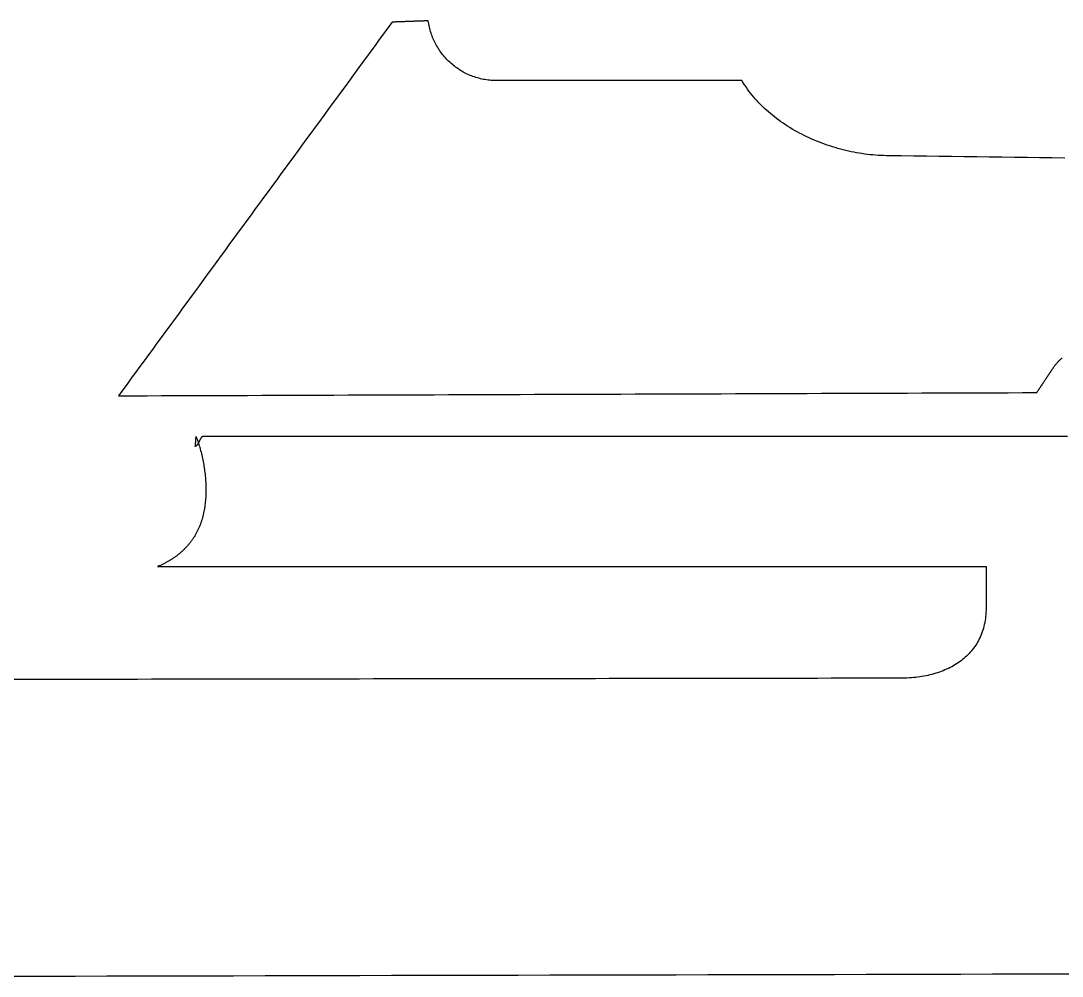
# Model space of a CAD drawing. Header units: metres. Extents: x 157 to 275, y -144 to -64.
# Drawn here: x 190.14 to 216.37, y -89.86 to -65.8 of the extents above; entities that cross this region are included whole.
import ezdxf

# ---------------------------------------------------------------- set-up
doc = ezdxf.new("R2010")
doc.units = ezdxf.units.M

msp = doc.modelspace()

# ---------------------------------------------------------------- linework, layer by layer
for points in [[(216.4334, -69.255894), (216.116662, -69.251576), (215.799924, -69.247258), (215.483186, -69.24294), (215.166448, -69.238622), (214.84971, -69.234304), (214.532972, -69.229986), (214.216234, -69.225668), (213.899496, -69.22135), (213.582758, -69.217032), (213.26602, -69.212714), (212.949282, -69.208396), (212.632544, -69.204078), (212.315806, -69.19976), (211.999068, -69.195442), (211.932266, -69.194934), (211.86521, -69.19341), (211.7979, -69.19087), (211.73059, -69.187314), (211.663026, -69.182488), (211.595462, -69.176646), (211.527644, -69.169788), (211.459826, -69.161914), (211.392008, -69.153024), (211.32419, -69.143118), (211.256118, -69.13245), (211.1883, -69.120766), (211.120482, -69.108066), (211.052664, -69.09435), (210.984846, -69.079618), (210.917282, -69.06387), (210.849718, -69.04736), (210.782408, -69.029834), (210.715352, -69.011292), (210.64855, -68.991734), (210.582002, -68.971414), (210.515708, -68.950078), (210.449668, -68.927726), (210.383882, -68.904612), (210.31835, -68.880482), (210.253326, -68.85559), (210.188556, -68.829682), (210.124294, -68.803012), (210.06054, -68.775326), (209.997294, -68.746878), (209.934556, -68.717414), (209.872326, -68.687188), (209.810604, -68.6562), (209.74939, -68.624196), (209.688684, -68.59143), (209.62874, -68.557902), (209.569304, -68.523358), (209.51063, -68.488052), (209.452718, -68.451984), (209.395568, -68.415154), (209.33918, -68.377562), (209.283554, -68.338954), (209.22869, -68.299584), (209.174588, -68.259452), (209.121248, -68.218558), (209.068924, -68.176902), (209.017362, -68.134484), (208.966816, -68.091304), (208.917286, -68.047362), (208.868518, -68.002658), (208.820766, -67.957192), (208.77403, -67.910964), (208.72831, -67.863974), (208.68386, -67.816222), (208.640426, -67.767962), (208.598008, -67.71894), (208.55686, -67.669156), (208.516728, -67.61861), (208.477866, -67.567556), (208.440274, -67.51574), (208.403952, -67.463162), (208.3689, -67.410076), (208.335118, -67.356228), (208.302606, -67.301618), (208.205832, -67.301618), (208.109058, -67.301618), (208.012284, -67.301618), (207.91551, -67.301618), (207.818736, -67.301618), (207.721962, -67.301618), (207.625188, -67.301618), (207.528414, -67.301618), (207.43164, -67.301618), (207.334866, -67.301618), (207.238092, -67.301618), (207.141318, -67.301618), (207.044544, -67.301618), (206.94777, -67.301618), (206.850996, -67.301618), (206.754222, -67.301618), (206.657448, -67.301618), (206.560674, -67.301618), (206.4639, -67.301618), (206.367126, -67.301618), (206.270352, -67.301618), (206.173578, -67.301618), (206.076804, -67.301618), (205.98003, -67.301618), (205.883256, -67.301618), (205.786482, -67.301618), (205.689708, -67.301618), (205.592934, -67.301618), (205.49616, -67.301618), (205.399386, -67.301618), (205.302612, -67.301618), (205.205838, -67.301618), (205.109064, -67.301618), (205.01229, -67.301618), (204.915516, -67.301618), (204.818742, -67.301618), (204.721968, -67.301618), (204.625194, -67.301618), (204.52842, -67.301618), (204.431646, -67.301618), (204.334872, -67.301618), (204.238098, -67.301618), (204.141324, -67.301618), (204.04455, -67.301618), (203.947776, -67.301618), (203.851002, -67.301618), (203.754228, -67.301618), (203.657454, -67.301618), (203.56068, -67.301618), (203.463906, -67.301618), (203.367132, -67.301618), (203.270358, -67.301618), (203.173584, -67.301618), (203.07681, -67.301618), (202.980036, -67.301618), (202.883262, -67.301618), (202.786488, -67.301618), (202.689714, -67.301618), (202.59294, -67.301618), (202.496166, -67.301618), (202.399392, -67.301618), (202.302618, -67.301618), (202.205844, -67.301618), (202.10907, -67.301618), (202.068176, -67.30111), (202.027536, -67.299586), (201.98715, -67.2973), (201.947018, -67.293998), (201.90714, -67.28968), (201.867516, -67.2846), (201.828146, -67.278504), (201.78903, -67.271646), (201.750422, -67.263772), (201.712068, -67.255136), (201.673968, -67.245484), (201.636122, -67.23507), (201.598784, -67.223894), (201.5617, -67.211956), (201.525124, -67.199002), (201.488802, -67.185286), (201.452988, -67.170808), (201.417428, -67.155568), (201.382376, -67.139566), (201.347832, -67.122802), (201.313542, -67.105276), (201.27976, -67.086988), (201.246486, -67.067938), (201.21372, -67.048126), (201.181462, -67.027806), (201.149458, -67.006724), (201.117962, -66.98488), (201.086974, -66.962528), (201.056494, -66.939414), (201.026776, -66.915538), (200.997566, -66.891154), (200.968864, -66.866008), (200.94067, -66.840354), (200.912984, -66.814192), (200.885806, -66.787268), (200.85939, -66.759836), (200.833482, -66.731896), (200.808336, -66.703448), (200.783698, -66.674238), (200.759568, -66.64452), (200.7362, -66.614294), (200.713594, -66.58356), (200.691496, -66.552318), (200.67016, -66.520568), (200.649332, -66.48831), (200.629266, -66.455544), (200.609962, -66.42227), (200.59142, -66.388742), (200.57364, -66.354706), (200.556368, -66.320162), (200.539858, -66.285364), (200.52411, -66.250058), (200.509124, -66.214244), (200.4949, -66.178176), (200.481692, -66.1416), (200.469246, -66.10477), (200.457562, -66.067432), (200.44664, -66.02984), (200.43648, -65.991994), (200.427336, -65.95364), (200.418954, -65.915032), (200.411334, -65.87617), (200.40473, -65.837054), (200.398888, -65.797684), (200.384664, -65.798192), (200.37044, -65.7987), (200.356216, -65.799208), (200.341992, -65.799716), (200.327768, -65.800224), (200.313544, -65.800732), (200.29932, -65.80124), (200.285096, -65.801748), (200.270872, -65.802256), (200.256648, -65.802764), (200.242424, -65.803272), (200.2282, -65.80378), (200.213976, -65.804288), (200.199752, -65.804796), (200.185528, -65.805304), (200.171304, -65.805812), (200.15708, -65.80632), (200.142856, -65.806828), (200.128632, -65.807336), (200.114408, -65.807844), (200.100184, -65.808352), (200.08596, -65.80886), (200.071736, -65.809368), (200.057512, -65.809876), (200.043288, -65.810384), (200.029064, -65.810892), (200.01484, -65.8114), (200.000616, -65.811908), (199.986392, -65.812416), (199.972168, -65.812924), (199.957944, -65.813432), (199.94372, -65.81394), (199.929496, -65.814448), (199.915272, -65.814956), (199.901048, -65.815464), (199.886824, -65.815972), (199.8726, -65.81648), (199.858376, -65.816988), (199.844152, -65.817496), (199.829928, -65.818004), (199.815704, -65.818512), (199.80148, -65.81902), (199.787256, -65.819528), (199.773032, -65.820036), (199.758808, -65.820544), (199.744584, -65.821052), (199.73036, -65.82156), (199.716136, -65.822068), (199.701912, -65.822576), (199.687688, -65.823084), (199.673464, -65.823592), (199.65924, -65.8241), (199.645016, -65.824608), (199.630792, -65.825116), (199.616568, -65.825624), (199.602344, -65.826132), (199.58812, -65.82664), (199.573896, -65.827148), (199.559672, -65.827656), (199.545448, -65.828164), (199.531224, -65.828672), (199.517, -65.82918), (199.502776, -65.829688), (199.488552, -65.830196), (199.380856, -65.977262), (199.27316, -66.124328), (199.165464, -66.271394), (199.057768, -66.41846), (198.950072, -66.565526), (198.842376, -66.712592), (198.73468, -66.859658), (198.626984, -67.006724), (198.519288, -67.15379), (198.411592, -67.300856), (198.303896, -67.447922), (198.1962, -67.594988), (198.088504, -67.742054), (197.980808, -67.88912), (197.873112, -68.036186), (197.765416, -68.183252), (197.65772, -68.330318), (197.550024, -68.477384), (197.442328, -68.62445), (197.334632, -68.771516), (197.226936, -68.918582), (197.11924, -69.065648), (197.011544, -69.212714), (196.903848, -69.35978), (196.796152, -69.506846), (196.688456, -69.653912), (196.58076, -69.800978), (196.473064, -69.948044), (196.365368, -70.09511), (196.257672, -70.242176), (196.149976, -70.389242), (196.04228, -70.536308), (195.934584, -70.683374), (195.826888, -70.83044), (195.719192, -70.977506), (195.611496, -71.124572), (195.5038, -71.271638), (195.396104, -71.418704), (195.288408, -71.56577), (195.180712, -71.712836), (195.073016, -71.859902), (194.96532, -72.006968), (194.857624, -72.154034), (194.749928, -72.3011), (194.642232, -72.448166), (194.534536, -72.595232), (194.42684, -72.742298), (194.319144, -72.889364), (194.211448, -73.03643), (194.103752, -73.183496), (193.996056, -73.330562), (193.88836, -73.477628), (193.780664, -73.624694), (193.672968, -73.77176), (193.565272, -73.918826), (193.457576, -74.065892), (193.34988, -74.212958), (193.242184, -74.360024), (193.134488, -74.50709), (193.026792, -74.654156), (192.919096, -74.801222), (192.8114, -74.948288), (192.703704, -75.095354), (192.596008, -75.24242), (192.95745, -75.24115), (193.318892, -75.23988), (193.680334, -75.23861), (194.041776, -75.23734), (194.403218, -75.23607), (194.76466, -75.2348), (195.126102, -75.23353), (195.487544, -75.23226), (195.848986, -75.23099), (196.210428, -75.22972), (196.57187, -75.22845), (196.933312, -75.22718), (197.294754, -75.22591), (197.656196, -75.22464), (198.017638, -75.22337), (198.37908, -75.2221), (198.740522, -75.22083), (199.101964, -75.21956), (199.463406, -75.21829), (199.824848, -75.21702), (200.18629, -75.21575), (200.547732, -75.21448), (200.909174, -75.21321), (201.270616, -75.21194), (201.632058, -75.21067), (201.9935, -75.2094), (202.354942, -75.20813), (202.716384, -75.20686), (203.077826, -75.20559), (203.439268, -75.20432), (203.80071, -75.20305), (204.162152, -75.20178), (204.523594, -75.20051), (204.885036, -75.19924), (205.246478, -75.19797), (205.60792, -75.1967), (205.969362, -75.19543), (206.330804, -75.19416), (206.692246, -75.19289), (207.053688, -75.19162), (207.41513, -75.19035), (207.776572, -75.18908), (208.138014, -75.18781), (208.499456, -75.18654), (208.860898, -75.18527), (209.22234, -75.184), (209.583782, -75.18273), (209.945224, -75.18146), (210.306666, -75.18019), (210.668108, -75.17892), (211.02955, -75.17765), (211.390992, -75.17638), (211.752434, -75.17511), (212.113876, -75.17384), (212.475318, -75.17257), (212.83676, -75.1713), (213.198202, -75.17003), (213.559644, -75.16876), (213.921086, -75.16749), (214.282528, -75.16622), (214.64397, -75.16495), (215.005412, -75.16368), (215.366854, -75.16241), (215.728296, -75.16114), (215.7349, -75.151234), (215.741504, -75.141328), (215.748108, -75.131422), (215.754712, -75.121516), (215.761316, -75.11161), (215.76792, -75.101704), (215.774524, -75.091798), (215.781128, -75.081892), (215.787732, -75.071986), (215.794336, -75.06208), (215.80094, -75.052174), (215.807544, -75.042268), (215.814148, -75.032362), (215.820752, -75.022456), (215.827356, -75.01255), (215.83396, -75.002644), (215.840564, -74.992738), (215.847168, -74.982832), (215.853772, -74.972926), (215.860376, -74.96302), (215.86698, -74.953114), (215.873584, -74.943208), (215.880188, -74.933302), (215.886792, -74.923396), (215.893396, -74.91349), (215.9, -74.903584), (215.906604, -74.893678), (215.913208, -74.883772), (215.919812, -74.873866), (215.926416, -74.86396), (215.93302, -74.854054), (215.939624, -74.844148), (215.946228, -74.834242), (215.952832, -74.824336), (215.959436, -74.81443), (215.96604, -74.804524), (215.972644, -74.794618), (215.979248, -74.784712), (215.985852, -74.774806), (215.992456, -74.7649), (215.99906, -74.754994), (216.005664, -74.745088), (216.012268, -74.735182), (216.018872, -74.725276), (216.025476, -74.71537), (216.03208, -74.705464), (216.038684, -74.695558), (216.045288, -74.685652), (216.051892, -74.675746), (216.058496, -74.66584), (216.0651, -74.655934), (216.071704, -74.646028), (216.078308, -74.636122), (216.084912, -74.626216), (216.091516, -74.61631), (216.09812, -74.606404), (216.104724, -74.596498), (216.111328, -74.586592), (216.117932, -74.576686), (216.124536, -74.56678), (216.13114, -74.556874), (216.137744, -74.546968), (216.144348, -74.537062), (216.150952, -74.527156), (216.160858, -74.512678), (216.171018, -74.498454), (216.181432, -74.484484), (216.191846, -74.470514), (216.202514, -74.456798), (216.213436, -74.443336), (216.224612, -74.430128), (216.235788, -74.41692), (216.247218, -74.403966), (216.258902, -74.391266), (216.27084, -74.37882), (216.282778, -74.366374), (216.29497, -74.354182), (216.307416, -74.342244), (216.319862, -74.33056), (216.332562, -74.31913), (216.345516, -74.3077), (216.35847, -74.296524), (216.371678, -74.285602)], [(214.638636, -76.266548), (214.327486, -76.266548), (214.016336, -76.266548), (213.705186, -76.266548), (213.394036, -76.266548), (213.082886, -76.266548), (212.771736, -76.266548), (212.460586, -76.266548), (212.149436, -76.266548), (211.838286, -76.266548), (211.527136, -76.266548), (211.215986, -76.266548), (210.904836, -76.266548), (210.593686, -76.266548), (210.282536, -76.266548), (209.971386, -76.266548), (209.660236, -76.266548), (209.349086, -76.266548), (209.037936, -76.266548), (208.726786, -76.266548), (208.415636, -76.266548), (208.104486, -76.266548), (207.793336, -76.266548), (207.482186, -76.266548), (207.171036, -76.266548), (206.859886, -76.266548), (206.548736, -76.266548), (206.237586, -76.266548), (205.926436, -76.266548), (205.615286, -76.266548), (205.304136, -76.266548), (204.992986, -76.266548), (204.681836, -76.266548), (204.370686, -76.266548), (204.059536, -76.266548), (203.748386, -76.266548), (203.437236, -76.266548), (203.126086, -76.266548), (202.814936, -76.266548), (202.503786, -76.266548), (202.192636, -76.266548), (201.881486, -76.266548), (201.570336, -76.266548), (201.259186, -76.266548), (200.948036, -76.266548), (200.636886, -76.266548), (200.325736, -76.266548), (200.014586, -76.266548), (199.703436, -76.266548), (199.392286, -76.266548), (199.081136, -76.266548), (198.769986, -76.266548), (198.458836, -76.266548), (198.147686, -76.266548), (197.836536, -76.266548), (197.525386, -76.266548), (197.214236, -76.266548), (196.903086, -76.266548), (196.591936, -76.266548), (196.280786, -76.266548), (195.969636, -76.266548), (195.658486, -76.266548), (195.347336, -76.266548), (195.036186, -76.266548), (194.725036, -76.266548), (194.721988, -76.266802), (194.71894, -76.26731), (194.715892, -76.268072), (194.712844, -76.269342), (194.709796, -76.270866), (194.706748, -76.272644), (194.7037, -76.274676), (194.700652, -76.276962), (194.697604, -76.279502), (194.694556, -76.282296), (194.691508, -76.285344), (194.68846, -76.288646), (194.685412, -76.292202), (194.682364, -76.296012), (194.679316, -76.300076), (194.676268, -76.304394), (194.67322, -76.308712), (194.670172, -76.313284), (194.667124, -76.31811), (194.664076, -76.322936), (194.661028, -76.328016), (194.65798, -76.333096), (194.654932, -76.33843), (194.651884, -76.343764), (194.648836, -76.349098), (194.645788, -76.354686), (194.64274, -76.360274), (194.639692, -76.365862), (194.636644, -76.371704), (194.633596, -76.377546), (194.630548, -76.383388), (194.6275, -76.38923), (194.624452, -76.395072), (194.621404, -76.400914), (194.618356, -76.406756), (194.615308, -76.412598), (194.61226, -76.418186), (194.609212, -76.423774), (194.606164, -76.429362), (194.603116, -76.43495), (194.600068, -76.440284), (194.59702, -76.445618), (194.593972, -76.450952), (194.590924, -76.456032), (194.587876, -76.461112), (194.584828, -76.465938), (194.58178, -76.470764), (194.578732, -76.475336), (194.575684, -76.479654), (194.572636, -76.483972), (194.569588, -76.488036), (194.56654, -76.491846), (194.563492, -76.495402), (194.560444, -76.498704), (194.557396, -76.501752), (194.554348, -76.504546), (194.5513, -76.507086), (194.548252, -76.509372), (194.545204, -76.511404), (194.542156, -76.513182), (194.539108, -76.514706), (194.53606, -76.515722), (194.533012, -76.516484), (194.529964, -76.516992), (194.530218, -76.5175), (194.530472, -76.517754), (194.530726, -76.5175), (194.53098, -76.516738), (194.531234, -76.515722), (194.531488, -76.514198), (194.531742, -76.51242), (194.531996, -76.510388), (194.53225, -76.507848), (194.532504, -76.505054), (194.532758, -76.502006), (194.533012, -76.498704), (194.533266, -76.495148), (194.533774, -76.491338), (194.534028, -76.487274), (194.534282, -76.482956), (194.53479, -76.478384), (194.535044, -76.473558), (194.535552, -76.468478), (194.53606, -76.463398), (194.536568, -76.458064), (194.537076, -76.452476), (194.537584, -76.446888), (194.538092, -76.441046), (194.5386, -76.435204), (194.539108, -76.429108), (194.539616, -76.423012), (194.540124, -76.416916), (194.540632, -76.41082), (194.54114, -76.40447), (194.541648, -76.39812), (194.542156, -76.39177), (194.542664, -76.38542), (194.543172, -76.37907), (194.54368, -76.37272), (194.544188, -76.366624), (194.544696, -76.360528), (194.545204, -76.354432), (194.545712, -76.348336), (194.545966, -76.342494), (194.546474, -76.336652), (194.546728, -76.331064), (194.547236, -76.325476), (194.54749, -76.320142), (194.547744, -76.315062), (194.547998, -76.309982), (194.548252, -76.305156), (194.548506, -76.300584), (194.54876, -76.296266), (194.549014, -76.292202), (194.549268, -76.288392), (194.549522, -76.284836), (194.549776, -76.281534), (194.55003, -76.278486), (194.550284, -76.275692), (194.550538, -76.273152), (194.550792, -76.27112), (194.551046, -76.269342), (194.5513, -76.267818), (194.551554, -76.266802), (194.551808, -76.26604), (194.552062, -76.265786), (194.552316, -76.26604), (194.55257, -76.266548), (194.565016, -76.30033), (194.577208, -76.33462), (194.589146, -76.369164), (194.60083, -76.404216), (194.61226, -76.439776), (194.623436, -76.475844), (194.634358, -76.512166), (194.645026, -76.548996), (194.65544, -76.58608), (194.6656, -76.623672), (194.675506, -76.661518), (194.684904, -76.699872), (194.694048, -76.73848), (194.702938, -76.777342), (194.71132, -76.816458), (194.719448, -76.855828), (194.727322, -76.895452), (194.734688, -76.93533), (194.7418, -76.975462), (194.748404, -77.015848), (194.754754, -77.056234), (194.760596, -77.096874), (194.766184, -77.137768), (194.771264, -77.178662), (194.775836, -77.21981), (194.780154, -77.260958), (194.783964, -77.302106), (194.787266, -77.343508), (194.79006, -77.38491), (194.7926, -77.426312), (194.794632, -77.467714), (194.796156, -77.509116), (194.797172, -77.550518), (194.79768, -77.59192), (194.79768, -77.633322), (194.797172, -77.67447), (194.796156, -77.715618), (194.794632, -77.756766), (194.7926, -77.79766), (194.789806, -77.838554), (194.786504, -77.879194), (194.782694, -77.919834), (194.778376, -77.96022), (194.773296, -78.000352), (194.767708, -78.04023), (194.761612, -78.079854), (194.754754, -78.119224), (194.747388, -78.15834), (194.73926, -78.197202), (194.730624, -78.23581), (194.721226, -78.274164), (194.71132, -78.312264), (194.700652, -78.349856), (194.689222, -78.387194), (194.677284, -78.424024), (194.664584, -78.4606), (194.651122, -78.496668), (194.636898, -78.532482), (194.622166, -78.567788), (194.606672, -78.602586), (194.590416, -78.636876), (194.573398, -78.670658), (194.555618, -78.703932), (194.537076, -78.736698), (194.526154, -78.75524), (194.514978, -78.773528), (194.503802, -78.791562), (194.492372, -78.809342), (194.480942, -78.827122), (194.469258, -78.844648), (194.45732, -78.86192), (194.445382, -78.878938), (194.43319, -78.895702), (194.420998, -78.912466), (194.408552, -78.928976), (194.395852, -78.945232), (194.383152, -78.961234), (194.370198, -78.977236), (194.357244, -78.992984), (194.344036, -79.008478), (194.330828, -79.023718), (194.317366, -79.038704), (194.303904, -79.05369), (194.290188, -79.068422), (194.276472, -79.0829), (194.262502, -79.097124), (194.248532, -79.111348), (194.234308, -79.125318), (194.220084, -79.139034), (194.205606, -79.15275), (194.191128, -79.166212), (194.176396, -79.17942), (194.161664, -79.192374), (194.146678, -79.205328), (194.131692, -79.218028), (194.116452, -79.230474), (194.101212, -79.24292), (194.085718, -79.255112), (194.070224, -79.26705), (194.054476, -79.278988), (194.038728, -79.290672), (194.02298, -79.302102), (194.006978, -79.313532), (193.990976, -79.324708), (193.97472, -79.33563), (193.958464, -79.346552), (193.942208, -79.35722), (193.925698, -79.367634), (193.909188, -79.378048), (193.892424, -79.388208), (193.87566, -79.398114), (193.858896, -79.40802), (193.841878, -79.417672), (193.82486, -79.42707), (193.807842, -79.436468), (193.79057, -79.445612), (193.773298, -79.454756), (193.756026, -79.463646), (193.7385, -79.472282), (193.720974, -79.480918), (193.703448, -79.4893), (193.685668, -79.497682), (193.667888, -79.50581), (193.650108, -79.513684), (193.632074, -79.521558), (193.61404, -79.529178), (193.596006, -79.536798), (193.577718, -79.544164), (193.903854, -79.544164), (194.22999, -79.544164), (194.556126, -79.544164), (194.882262, -79.544164), (195.208398, -79.544164), (195.534534, -79.544164), (195.86067, -79.544164), (196.186806, -79.544164), (196.512942, -79.544164), (196.839078, -79.544164), (197.165214, -79.544164), (197.49135, -79.544164), (197.817486, -79.544164), (198.143622, -79.544164), (198.469758, -79.544164), (198.795894, -79.544164), (199.12203, -79.544164), (199.448166, -79.544164), (199.774302, -79.544164), (200.100438, -79.544164), (200.426574, -79.544164), (200.75271, -79.544164), (201.078846, -79.544164), (201.404982, -79.544164), (201.731118, -79.544164), (202.057254, -79.544164), (202.38339, -79.544164), (202.709526, -79.544164), (203.035662, -79.544164), (203.361798, -79.544164), (203.687934, -79.544164), (204.01407, -79.544164), (204.340206, -79.544164), (204.666342, -79.544164), (204.992478, -79.544164), (205.318614, -79.544164), (205.64475, -79.544164), (205.970886, -79.544164), (206.297022, -79.544164), (206.623158, -79.544164), (206.949294, -79.544164), (207.27543, -79.544164), (207.601566, -79.544164), (207.927702, -79.544164), (208.253838, -79.544164), (208.579974, -79.544164), (208.90611, -79.544164), (209.232246, -79.544164), (209.558382, -79.544164), (209.884518, -79.544164), (210.210654, -79.544164), (210.53679, -79.544164), (210.862926, -79.544164), (211.189062, -79.544164), (211.515198, -79.544164), (211.841334, -79.544164), (212.16747, -79.544164), (212.493606, -79.544164), (212.819742, -79.544164), (213.145878, -79.544164), (213.472014, -79.544164), (213.79815, -79.544164), (214.124286, -79.544164), (214.450422, -79.544164), (214.450422, -79.56042), (214.450422, -79.576676), (214.450422, -79.592932), (214.450422, -79.609188), (214.450422, -79.625444), (214.450422, -79.6417), (214.450422, -79.657956), (214.450422, -79.674212), (214.450422, -79.690468), (214.450422, -79.706724), (214.450422, -79.72298), (214.450422, -79.739236), (214.450422, -79.755492), (214.450422, -79.771748), (214.450422, -79.788004), (214.450422, -79.80426), (214.450422, -79.820516), (214.450422, -79.836772), (214.450422, -79.853028), (214.450422, -79.869284), (214.450422, -79.88554), (214.450422, -79.901796), (214.450422, -79.918052), (214.450422, -79.934308), (214.450422, -79.950564), (214.450422, -79.96682), (214.450422, -79.983076), (214.450422, -79.999332), (214.450422, -80.015588), (214.450422, -80.031844), (214.450422, -80.0481), (214.450422, -80.064356), (214.450422, -80.080612), (214.450422, -80.096868), (214.450422, -80.113124), (214.450422, -80.12938), (214.450422, -80.145636), (214.450422, -80.161892), (214.450422, -80.178148), (214.450422, -80.194404), (214.450422, -80.21066), (214.450422, -80.226916), (214.450422, -80.243172), (214.450422, -80.259428), (214.450422, -80.275684), (214.450422, -80.29194), (214.450422, -80.308196), (214.450422, -80.324452), (214.450422, -80.340708), (214.450422, -80.356964), (214.450422, -80.37322), (214.450422, -80.389476), (214.450422, -80.405732), (214.450422, -80.421988), (214.450422, -80.438244), (214.450422, -80.4545), (214.450422, -80.470756), (214.450422, -80.487012), (214.450422, -80.503268), (214.450422, -80.519524), (214.450422, -80.53578), (214.450422, -80.552036), (214.450422, -80.568292), (214.450422, -80.584548), (214.44966, -80.63992), (214.447628, -80.694276), (214.444072, -80.74787), (214.439246, -80.800448), (214.43315, -80.852264), (214.42553, -80.903064), (214.41664, -80.953102), (214.40648, -81.002124), (214.39505, -81.050384), (214.38235, -81.097628), (214.36838, -81.14411), (214.35314, -81.189576), (214.336884, -81.23428), (214.319358, -81.277968), (214.300562, -81.320894), (214.28075, -81.362804), (214.259668, -81.403952), (214.23757, -81.444338), (214.214456, -81.483708), (214.190072, -81.522316), (214.164672, -81.559908), (214.138256, -81.596738), (214.110824, -81.632552), (214.082376, -81.667604), (214.052912, -81.70164), (214.022432, -81.734914), (213.990936, -81.767426), (213.958424, -81.798922), (213.92515, -81.829656), (213.89086, -81.859374), (213.855808, -81.88833), (213.81974, -81.91627), (213.78291, -81.943448), (213.745064, -81.96961), (213.706456, -81.99501), (213.667086, -82.019648), (213.6267, -82.04327), (213.585552, -82.06613), (213.543642, -82.087974), (213.50097, -82.109056), (213.45779, -82.129376), (213.413848, -82.14868), (213.369144, -82.167222), (213.323678, -82.184748), (213.277704, -82.201512), (213.230968, -82.217514), (213.183724, -82.2325), (213.135718, -82.246724), (213.087204, -82.259932), (213.037928, -82.272378), (212.988144, -82.284062), (212.937852, -82.29473), (212.887052, -82.304636), (212.835744, -82.313526), (212.783928, -82.321654), (212.731604, -82.32902), (212.678772, -82.33537), (212.625686, -82.340958), (212.572092, -82.345784), (212.51799, -82.349594), (212.463634, -82.352642), (212.40877, -82.354674), (212.353652, -82.355944), (212.298026, -82.356452), (211.948522, -82.35696), (211.599018, -82.357468), (211.249514, -82.357976), (210.90001, -82.358484), (210.550506, -82.358992), (210.201002, -82.3595), (209.851498, -82.360008), (209.501994, -82.360516), (209.15249, -82.361024), (208.802986, -82.361532), (208.453482, -82.36204), (208.103978, -82.362548), (207.754474, -82.363056), (207.40497, -82.363564), (207.055466, -82.364072), (206.705962, -82.36458), (206.356458, -82.365088), (206.006954, -82.365596), (205.65745, -82.366104), (205.307946, -82.366612), (204.958442, -82.36712), (204.608938, -82.367628), (204.259434, -82.368136), (203.90993, -82.368644), (203.560426, -82.369152), (203.210922, -82.36966), (202.861418, -82.370168), (202.511914, -82.370676), (202.16241, -82.371184), (201.812906, -82.371692), (201.463402, -82.3722), (201.113898, -82.372708), (200.764394, -82.373216), (200.41489, -82.373724), (200.065386, -82.374232), (199.715882, -82.37474), (199.366378, -82.375248), (199.016874, -82.375756), (198.66737, -82.376264), (198.317866, -82.376772), (197.968362, -82.37728), (197.618858, -82.377788), (197.269354, -82.378296), (196.91985, -82.378804), (196.570346, -82.379312), (196.220842, -82.37982), (195.871338, -82.380328), (195.521834, -82.380836), (195.17233, -82.381344), (194.822826, -82.381852), (194.473322, -82.38236), (194.123818, -82.382868), (193.774314, -82.383376), (193.42481, -82.383884), (193.075306, -82.384392), (192.725802, -82.3849), (192.376298, -82.385408), (192.026794, -82.385916), (191.67729, -82.386424), (191.327786, -82.386932), (190.978282, -82.38744), (190.628778, -82.387948), (190.279274, -82.388456), (189.92977, -82.388964)], [(216.500456, -76.267564), (215.57488, -76.267564), (214.649304, -76.267564)], [(189.91453, -89.861136), (190.711328, -89.859358), (191.508126, -89.85758), (192.304924, -89.855802), (193.101722, -89.854024), (193.89852, -89.852246), (194.695318, -89.850468), (195.492116, -89.84869), (196.288914, -89.846912), (197.085712, -89.845134), (197.88251, -89.843356), (198.679308, -89.841578), (199.476106, -89.8398), (200.272904, -89.838022), (201.069702, -89.836244), (201.8665, -89.834466), (202.663298, -89.832688), (203.460096, -89.83091), (204.256894, -89.829132), (205.053692, -89.827354), (205.85049, -89.825576), (206.647288, -89.823798), (207.444086, -89.82202), (208.240884, -89.820242), (209.037682, -89.818464), (209.83448, -89.816686), (210.631278, -89.814908), (211.428076, -89.81313), (212.224874, -89.811352), (213.021672, -89.809574), (213.81847, -89.807796), (214.615268, -89.806018), (215.412066, -89.80424), (216.208864, -89.802462), (217.005662, -89.800684)]]:
    msp.add_lwpolyline(points)

doc.saveas('drawing.dxf')
